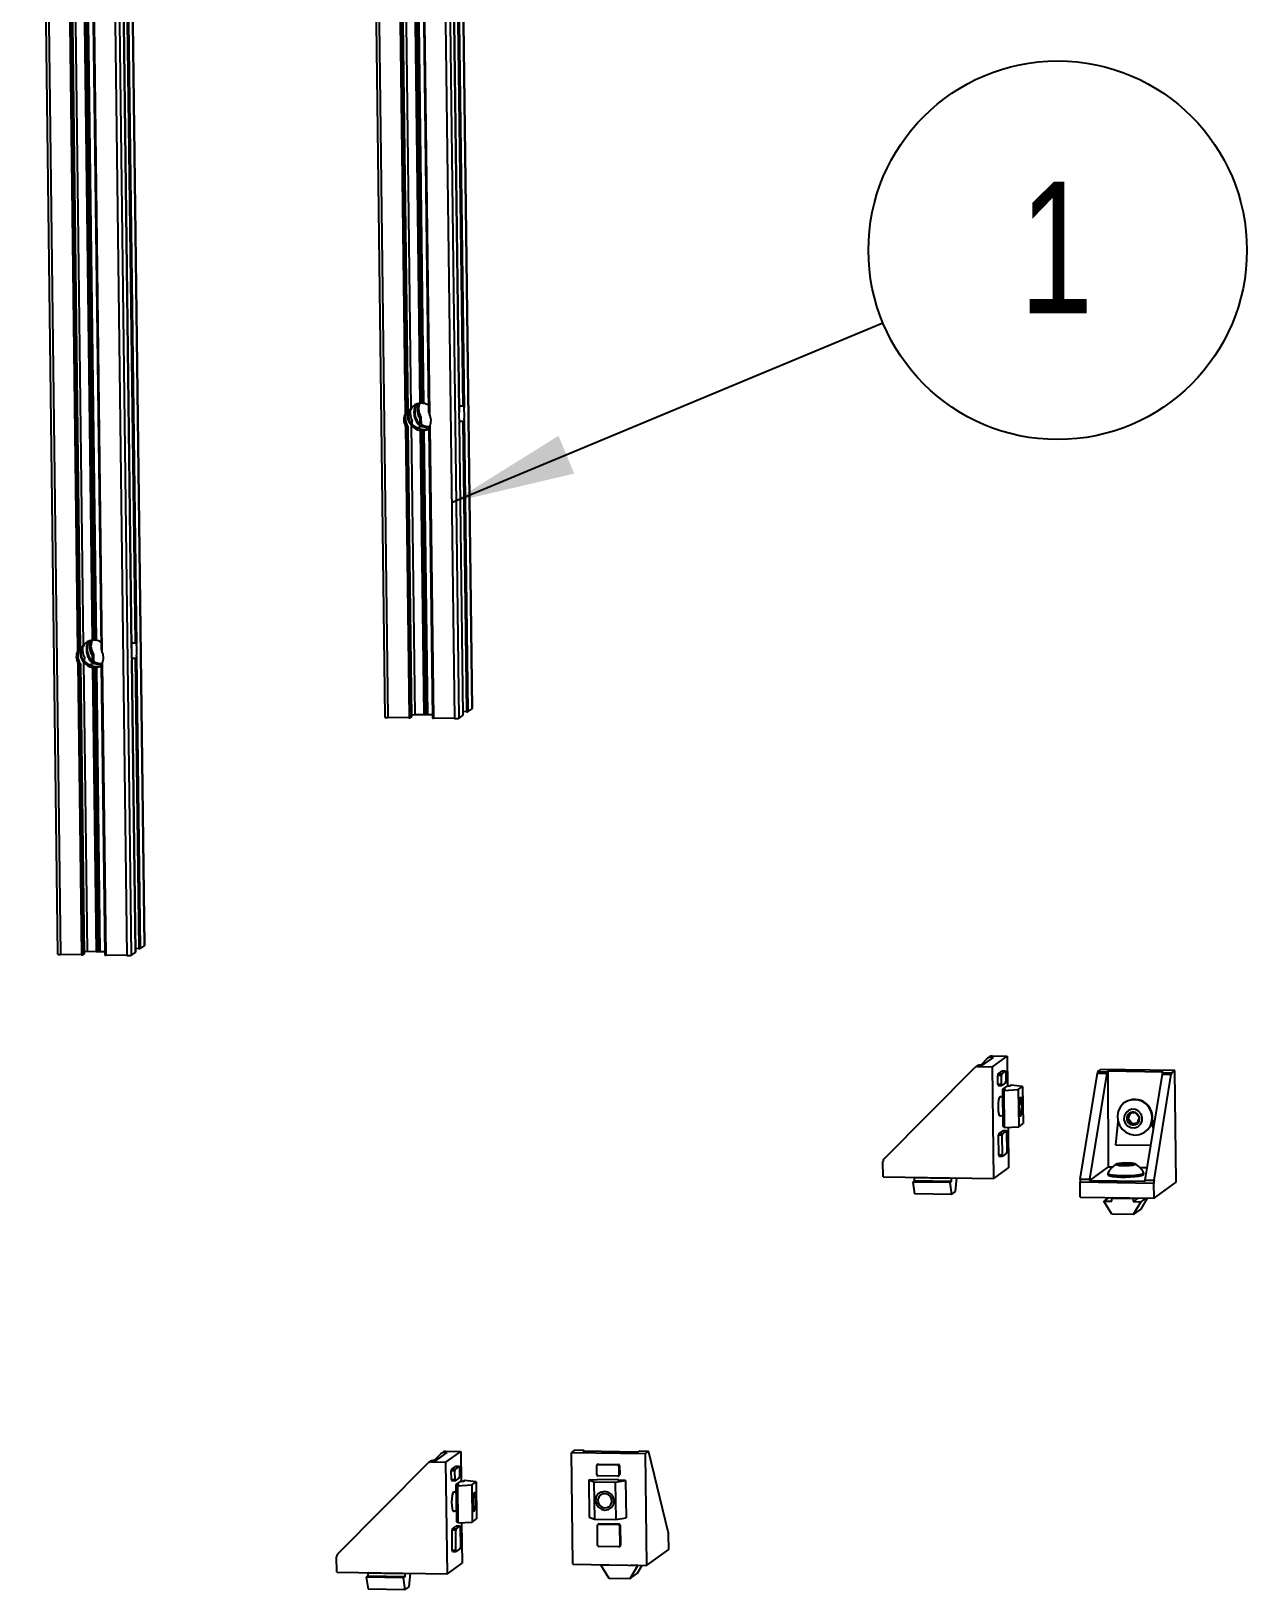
# Model space of a CAD drawing. Header units: millimetres. Extents: x 0 to 279, y 0 to 216.
# Drawn here: x 171.64 to 203.96, y 86.63 to 128.06 of the extents above; entities that cross this region are included whole.
import ezdxf

# ---------------------------------------------------------------- set-up
doc = ezdxf.new("R2010")
doc.units = ezdxf.units.MM
doc.layers.add('TITLE_BLOCK_BORDER', color=7, linetype='Continuous')
doc.styles.add('SLDTEXTSTYLE0', font='TXT', dxfattribs={"width": 0.75})
doc.dimstyles.new('SLDDIMSTYLE0', dxfattribs={"dimtxt": 0.18, "dimasz": 3.302, "dimexe": 0, "dimexo": 0.0625, "dimgap": 0, "dimtad": 0, "dimtih": 1, "dimtoh": 1, "dimdec": 0, "dimrnd": 1e-09, "dimzin": 0, "dimdsep": 46, "dimtxsty": 'Standard', "dimsah": 1, "dimcen": 0.09, "dimadec": 0, "dimazin": 0, "dimtfac": 3.302, "dimtdec": 0, "dimtofl": 0, "dimtmove": 0, "dimatfit": 3, "dimfxl": 1, "dimfrac": 2, "dimtolj": 1, "dimtzin": 0, "dimarcsym": 0})

# ---------------------------------------------------------------- blocks, each defined once
blk = doc.blocks.new('SW_NOTE_2')
at = {"layer": 'TITLE_BLOCK_BORDER', "color": 0}
blk.add_circle((4.645, 1.932), 5.031, dxfattribs=at)
at = {"layer": 'TITLE_BLOCK_BORDER', "color": 0, "insert": (4.609, 3.756), "char_height": 3.5, "attachment_point": 2, "style": 'SLDTEXTSTYLE0'}
blk.add_mtext('1', dxfattribs=at)

msp = doc.modelspace()

# ---------------------------------------------------------------- linework, layer by layer
at = {"color": 7, "linetype": 'Continuous', "lineweight": 25}
for p, q in [((180.35, 165.456), (181.047, 109.829)), ((180.43, 165.443), (181.127, 109.816)), ((182.195, 165.415), (182.892, 109.788)), ((182.313, 165.428), (183.01, 109.8)), ((182.665, 165.682), (183.362, 110.055)), ((183.364, 110.058), (182.667, 165.685)), ((182.435, 164.655), (183.02, 117.959)), ((183.02, 117.971), (182.436, 164.646)), ((182.53, 164.695), (183.113, 118.099)), ((182.564, 164.749), (183.149, 118.053)), ((171.64, 159.158), (172.337, 103.531)), ((171.72, 159.146), (172.417, 103.518)), ((173.485, 159.117), (174.182, 103.49)), ((173.603, 159.13), (174.3, 103.502)), ((173.955, 159.385), (174.652, 103.757)), ((174.654, 103.76), (173.957, 159.387)), ((173.725, 158.358), (174.31, 111.662)), ((174.311, 111.673), (173.726, 158.348)), ((173.82, 158.397), (174.403, 111.801)), ((173.855, 158.451), (174.439, 111.755)), ((181.105, 156.168), (181.585, 117.886)), ((181.259, 156.194), (181.737, 118.028)), ((181.141, 156.122), (181.619, 117.939)), ((181.174, 156.146), (181.653, 117.963)), ((181.498, 156.048), (181.972, 118.166)), ((181.555, 156.048), (182.029, 118.173)), ((181.6, 156.047), (182.074, 118.164)), ((181.729, 156.112), (182.207, 117.928)), ((181.752, 156.158), (182.232, 117.875)), ((172.395, 149.87), (172.875, 111.588)), ((172.431, 149.824), (172.91, 111.642)), ((172.465, 149.848), (172.943, 111.666)), ((172.549, 149.896), (173.027, 111.73)), ((172.788, 149.751), (173.262, 111.868)), ((172.845, 149.751), (173.319, 111.875)), ((172.89, 149.749), (173.364, 111.867)), ((173.019, 149.815), (173.497, 111.63)), ((173.043, 149.86), (173.522, 111.577)), ((181.899, 118.148), (181.893, 118.141)), ((183.019, 118.101), (183.113, 118.099)), ((181.619, 117.939), (181.653, 117.963)), ((182.004, 117.794), (181.971, 117.77)), ((181.971, 117.77), (181.973, 117.63)), ((182.007, 117.607), (182.005, 117.796)), ((183.02, 117.959), (183.02, 117.971)), ((183.119, 117.679), (183.02, 117.68)), ((183.024, 117.639), (183.121, 109.881)), ((183.024, 117.63), (183.024, 117.639)), ((183.119, 117.679), (183.215, 109.97)), ((183.153, 117.733), (183.25, 109.974)), ((181.589, 117.565), (181.686, 109.807)), ((181.658, 117.543), (181.625, 117.519)), ((181.625, 117.519), (181.721, 109.811)), ((181.658, 117.543), (181.754, 109.835)), ((181.742, 117.591), (181.839, 109.891)), ((181.981, 117.446), (182.076, 109.887)), ((182.038, 117.446), (182.133, 109.891)), ((182.083, 117.444), (182.178, 109.886)), ((182.212, 117.51), (182.309, 109.8)), ((182.236, 117.555), (182.333, 109.797)), ((183.122, 109.882), (183.025, 117.63)), ((173.189, 111.851), (173.184, 111.844)), ((172.91, 111.642), (172.943, 111.666)), ((173.295, 111.496), (173.261, 111.472)), ((173.261, 111.472), (173.263, 111.332)), ((173.297, 111.309), (173.295, 111.498)), ((174.309, 111.803), (174.403, 111.801)), ((174.31, 111.662), (174.31, 111.673)), ((174.443, 111.435), (174.541, 103.677)), ((172.879, 111.268), (172.976, 103.509)), ((172.948, 111.245), (172.915, 111.221)), ((172.915, 111.221), (173.011, 103.513)), ((172.948, 111.245), (173.045, 103.537)), ((173.032, 111.294), (173.129, 103.594)), ((173.272, 111.148), (173.366, 103.59)), ((173.328, 111.148), (173.423, 103.593)), ((173.373, 111.147), (173.468, 103.588)), ((173.503, 111.212), (173.599, 103.503)), ((173.526, 111.257), (173.623, 103.499)), ((174.409, 111.381), (174.31, 111.383)), ((174.314, 111.342), (174.411, 103.583)), ((174.314, 111.332), (174.314, 111.342)), ((174.412, 103.584), (174.315, 111.332)), ((174.409, 111.381), (174.505, 103.673)), ((181.686, 109.807), (181.127, 109.816)), ((181.754, 109.835), (181.721, 109.811)), ((181.839, 109.891), (181.754, 109.882)), ((182.076, 109.887), (181.839, 109.891)), ((182.133, 109.891), (182.076, 109.887)), ((182.178, 109.886), (182.133, 109.891)), ((182.308, 109.884), (182.178, 109.886)), ((182.892, 109.788), (182.333, 109.797)), ((183.121, 109.881), (183.01, 109.8)), ((183.215, 109.97), (183.121, 109.972)), ((183.362, 110.055), (183.25, 109.974)), ((173.129, 103.594), (173.044, 103.585)), ((173.366, 103.59), (173.129, 103.594)), ((173.423, 103.593), (173.366, 103.59)), ((173.468, 103.588), (173.423, 103.593)), ((173.598, 103.586), (173.468, 103.588)), ((174.411, 103.583), (174.3, 103.502)), ((174.505, 103.673), (174.411, 103.674)), ((174.652, 103.757), (174.541, 103.677)), ((172.976, 103.509), (172.417, 103.518)), ((173.045, 103.537), (173.011, 103.513)), ((174.182, 103.49), (173.623, 103.499)), ((197.071, 100.759), (196.887, 100.573)), ((196.937, 100.573), (197.23, 100.785)), ((197.131, 100.804), (197.082, 100.768)), ((197.189, 100.822), (197.14, 100.786)), ((197.23, 100.785), (197.14, 100.786)), ((197.189, 100.822), (197.589, 100.815)), ((197.198, 100.532), (197.589, 100.815)), ((197.589, 100.815), (197.599, 100.02)), ((194.316, 98.084), (196.728, 100.511)), ((196.789, 100.556), (196.74, 100.521)), ((196.846, 100.574), (196.797, 100.539)), ((196.797, 100.539), (197.198, 100.532)), ((196.937, 100.573), (196.846, 100.574)), ((197.235, 97.563), (197.198, 100.532)), ((197.342, 100.067), (197.339, 100.305)), ((197.437, 100.303), (197.339, 100.305)), ((197.345, 100.339), (197.45, 100.415)), ((197.443, 100.337), (197.345, 100.339)), ((197.44, 100.066), (197.437, 100.303)), ((197.443, 100.337), (197.548, 100.414)), ((197.45, 100.415), (197.451, 100.415)), ((197.548, 100.414), (197.45, 100.415)), ((197.549, 100.414), (197.451, 100.415)), ((197.555, 100.388), (197.558, 100.151)), ((199.534, 97.549), (199.991, 100.368)), ((200.236, 100.364), (199.779, 97.545)), ((199.991, 100.368), (200.236, 100.364)), ((200.004, 100.407), (200.084, 100.465)), ((200.004, 100.407), (200.249, 100.403)), ((202.045, 100.433), (200.084, 100.465)), ((200.268, 100.416), (200.249, 100.403)), ((200.268, 100.416), (200.273, 97.873)), ((201.738, 100.392), (200.268, 100.416)), ((201.707, 100.34), (201.25, 97.522)), ((201.495, 97.518), (201.952, 100.336)), ((201.707, 100.34), (201.952, 100.336)), ((201.738, 100.392), (201.72, 100.379)), ((201.72, 100.379), (201.966, 100.375)), ((201.966, 100.375), (202.045, 100.433)), ((202.083, 97.464), (202.045, 100.433)), ((197.44, 100.066), (197.342, 100.067)), ((197.347, 100.041), (197.445, 100.04)), ((197.552, 100.117), (197.446, 100.04)), ((197.577, 100.02), (197.463, 99.938)), ((197.463, 99.938), (197.542, 99.937)), ((197.463, 99.938), (197.476, 98.948)), ((197.542, 99.937), (197.501, 99.907)), ((197.501, 99.907), (197.885, 99.931)), ((197.501, 99.907), (197.513, 98.917)), ((197.655, 100.019), (197.577, 100.02)), ((197.696, 100.049), (197.655, 100.019)), ((197.998, 100.013), (197.696, 100.049)), ((197.885, 99.931), (197.998, 100.013)), ((197.885, 99.931), (197.897, 98.941)), ((197.998, 100.013), (198.011, 99.024)), ((197.466, 99.735), (197.395, 99.736)), ((197.958, 99.663), (197.931, 99.693)), ((200.713, 99.582), (200.705, 99.576)), ((197.387, 99.236), (197.472, 99.235)), ((197.897, 98.941), (198.011, 99.024)), ((197.924, 99.262), (197.952, 99.291)), ((200.534, 99.08), (200.469, 98.463)), ((200.807, 99.166), (200.77, 99.139)), ((200.861, 99.301), (200.807, 99.166)), ((200.807, 99.166), (200.913, 99.028)), ((200.913, 99.028), (200.875, 99.001)), ((200.913, 99.028), (201.054, 99.045)), ((201.474, 98.901), (201.449, 99.093)), ((201.48, 98.943), (201.456, 99.148)), ((197.366, 98.187), (197.359, 98.721)), ((197.457, 98.719), (197.359, 98.721)), ((197.364, 98.755), (197.47, 98.831)), ((197.462, 98.753), (197.364, 98.755)), ((197.464, 98.185), (197.457, 98.719)), ((197.462, 98.753), (197.568, 98.83)), ((197.47, 98.831), (197.471, 98.832)), ((197.568, 98.83), (197.47, 98.831)), ((197.569, 98.83), (197.471, 98.832)), ((197.476, 98.948), (197.513, 98.948)), ((197.513, 98.917), (197.897, 98.941)), ((197.574, 98.804), (197.581, 98.27)), ((197.613, 98.924), (197.627, 97.846)), ((201.262, 98.807), (201.27, 98.812)), ((197.464, 98.185), (197.366, 98.187)), ((197.576, 98.236), (197.47, 98.16)), ((200.469, 98.463), (201.4, 98.449)), ((194.293, 97.61), (194.288, 98.015)), ((197.235, 97.563), (197.627, 97.846)), ((197.371, 98.161), (197.469, 98.159)), ((200.273, 97.873), (199.776, 97.513)), ((200.273, 97.873), (200.39, 97.871)), ((200.63, 97.922), (200.63, 97.96)), ((200.801, 97.92), (200.8, 97.966)), ((200.905, 97.938), (200.911, 97.949)), ((201.116, 97.859), (201.304, 97.856)), ((194.293, 97.61), (197.235, 97.563)), ((195.121, 97.502), (195.08, 97.472)), ((195.08, 97.472), (195.126, 97.155)), ((196.061, 97.456), (195.08, 97.472)), ((195.142, 97.596), (195.12, 97.581)), ((196.101, 97.565), (195.12, 97.581)), ((195.12, 97.581), (195.121, 97.502)), ((196.102, 97.486), (195.121, 97.502)), ((196.102, 97.486), (196.061, 97.456)), ((196.061, 97.456), (196.106, 97.139)), ((196.123, 97.581), (196.101, 97.565)), ((196.101, 97.565), (196.102, 97.486)), ((196.215, 97.568), (196.215, 97.579)), ((196.231, 97.579), (196.215, 97.568)), ((196.22, 97.222), (196.255, 97.579)), ((199.529, 97.475), (201.49, 97.443)), ((199.534, 97.071), (199.529, 97.475)), ((199.534, 97.549), (199.779, 97.545)), ((199.776, 97.513), (201.247, 97.49)), ((200.269, 97.705), (200.269, 97.664)), ((201.219, 97.676), (201.219, 97.717)), ((201.25, 97.522), (201.495, 97.518)), ((201.495, 97.039), (201.49, 97.443)), ((201.495, 97.039), (202.083, 97.464)), ((196.106, 97.139), (195.126, 97.155)), ((196.106, 97.139), (196.22, 97.222)), ((199.534, 97.071), (201.495, 97.039)), ((200.295, 97.058), (200.164, 96.964)), ((200.374, 96.614), (200.164, 96.964)), ((200.164, 96.964), (200.37, 96.96)), ((200.393, 97.057), (200.369, 97.04)), ((200.37, 96.96), (200.369, 97.04)), ((200.369, 97.04), (200.938, 97.031)), ((200.961, 97.048), (200.938, 97.031)), ((200.938, 97.031), (200.939, 96.951)), ((201.07, 97.046), (200.939, 96.951)), ((200.939, 96.951), (201.145, 96.948)), ((201.145, 96.948), (200.943, 96.605)), ((201.312, 97.042), (201.139, 96.746)), ((201.275, 97.043), (201.145, 96.948)), ((200.943, 96.605), (200.374, 96.614)), ((201.139, 96.746), (200.943, 96.605)), ((182.66, 90.316), (182.611, 90.281)), ((182.66, 90.316), (183.06, 90.31)), ((182.669, 90.027), (183.06, 90.31)), ((183.06, 90.31), (183.07, 89.514)), ((186.085, 90.342), (186.005, 90.284)), ((186.33, 90.338), (186.085, 90.342)), ((186.333, 90.339), (186.088, 90.343)), ((186.312, 90.325), (186.33, 90.338)), ((186.312, 90.325), (187.783, 90.301)), ((187.783, 90.301), (187.801, 90.315)), ((188.046, 90.311), (187.801, 90.315)), ((188.049, 90.312), (187.804, 90.316)), ((188.046, 90.311), (187.966, 90.253)), ((179.787, 87.579), (182.199, 90.006)), ((182.26, 90.051), (182.211, 90.015)), ((182.317, 90.069), (182.268, 90.033)), ((182.268, 90.033), (182.669, 90.027)), ((182.408, 90.067), (182.317, 90.069)), ((182.542, 90.253), (182.358, 90.068)), ((182.408, 90.067), (182.701, 90.28)), ((182.602, 90.298), (182.553, 90.263)), ((182.701, 90.28), (182.611, 90.281)), ((182.706, 87.058), (182.669, 90.027)), ((182.816, 89.833), (182.921, 89.91)), ((182.914, 89.832), (183.019, 89.908)), ((182.921, 89.91), (182.922, 89.91)), ((183.019, 89.908), (182.921, 89.91)), ((183.02, 89.908), (182.922, 89.91)), ((186.005, 90.284), (187.966, 90.253)), ((186.042, 87.315), (186.005, 90.284)), ((186.679, 89.695), (186.676, 89.932)), ((186.707, 89.97), (186.688, 89.956)), ((186.705, 89.962), (186.725, 89.976)), ((186.705, 89.962), (187.234, 89.953)), ((186.725, 89.976), (187.254, 89.967)), ((187.234, 89.953), (187.254, 89.967)), ((187.264, 89.923), (187.284, 89.937)), ((187.264, 89.923), (187.267, 89.685)), ((187.284, 89.937), (187.287, 89.7)), ((187.966, 90.253), (188.003, 87.283)), ((188.579, 88.178), (188.06, 90.292)), ((182.813, 89.562), (182.81, 89.799)), ((182.908, 89.798), (182.81, 89.799)), ((182.911, 89.56), (182.813, 89.562)), ((182.914, 89.832), (182.816, 89.833)), ((182.818, 89.536), (182.916, 89.535)), ((182.911, 89.56), (182.908, 89.798)), ((183.023, 89.611), (182.917, 89.535)), ((183.048, 89.515), (182.934, 89.433)), ((183.026, 89.883), (183.029, 89.645)), ((183.126, 89.514), (183.048, 89.515)), ((183.167, 89.543), (183.126, 89.514)), ((183.469, 89.508), (183.167, 89.543)), ((183.356, 89.426), (183.469, 89.508)), ((183.469, 89.508), (183.482, 88.518)), ((186.671, 89.552), (186.465, 89.555)), ((186.465, 89.555), (186.602, 89.502)), ((186.465, 89.555), (186.477, 88.565)), ((186.602, 89.502), (187.171, 89.493)), ((186.602, 89.502), (186.615, 88.513)), ((186.686, 89.563), (186.671, 89.552)), ((187.255, 89.554), (186.686, 89.563)), ((187.238, 89.656), (186.709, 89.665)), ((187.171, 89.493), (187.445, 89.539)), ((187.171, 89.493), (187.183, 88.503)), ((187.239, 89.543), (187.255, 89.554)), ((187.445, 89.539), (187.239, 89.543)), ((187.255, 89.662), (187.275, 89.676)), ((187.255, 89.554), (187.255, 89.543)), ((187.267, 89.685), (187.287, 89.7)), ((187.445, 89.539), (187.458, 88.55)), ((182.937, 89.23), (182.866, 89.231)), ((182.934, 89.433), (183.013, 89.431)), ((182.934, 89.433), (182.947, 88.443)), ((183.013, 89.431), (182.972, 89.402)), ((182.972, 89.402), (183.356, 89.426)), ((182.972, 89.402), (182.984, 88.412)), ((183.356, 89.426), (183.368, 88.436)), ((183.429, 89.158), (183.402, 89.188)), ((182.858, 88.731), (182.943, 88.73)), ((183.395, 88.757), (183.423, 88.786)), ((182.835, 88.25), (182.941, 88.326)), ((182.933, 88.248), (182.835, 88.25)), ((182.933, 88.248), (183.039, 88.324)), ((182.941, 88.326), (182.942, 88.326)), ((183.039, 88.324), (182.941, 88.326)), ((183.04, 88.325), (182.942, 88.326)), ((182.947, 88.443), (182.984, 88.442)), ((182.984, 88.412), (183.368, 88.436)), ((183.045, 88.299), (183.052, 87.765)), ((183.084, 88.418), (183.098, 87.341)), ((183.368, 88.436), (183.482, 88.518)), ((186.477, 88.565), (186.615, 88.513)), ((186.615, 88.513), (187.183, 88.503)), ((186.702, 87.814), (186.696, 88.349)), ((186.727, 88.387), (186.708, 88.373)), ((186.725, 88.378), (186.744, 88.392)), ((186.725, 88.378), (187.254, 88.369)), ((186.744, 88.392), (187.274, 88.384)), ((187.183, 88.503), (187.458, 88.55)), ((187.254, 88.369), (187.274, 88.384)), ((187.284, 88.339), (187.304, 88.353)), ((187.284, 88.339), (187.291, 87.805)), ((187.304, 88.353), (187.31, 87.819)), ((182.837, 87.681), (182.83, 88.216)), ((182.928, 88.214), (182.83, 88.216)), ((182.935, 87.68), (182.928, 88.214)), ((187.291, 87.805), (187.31, 87.819)), ((188.59, 87.708), (188.585, 88.112)), ((179.764, 87.105), (179.759, 87.509)), ((182.935, 87.68), (182.837, 87.681)), ((182.842, 87.655), (182.94, 87.654)), ((183.047, 87.731), (182.941, 87.654)), ((187.262, 87.776), (186.732, 87.784)), ((187.279, 87.781), (187.298, 87.795)), ((188.003, 87.283), (188.59, 87.708)), ((179.764, 87.105), (182.706, 87.058)), ((180.592, 86.996), (180.551, 86.967)), ((180.613, 87.091), (180.591, 87.075)), ((181.572, 87.06), (180.591, 87.075)), ((180.591, 87.075), (180.592, 86.996)), ((181.573, 86.98), (180.592, 86.996)), ((181.594, 87.075), (181.572, 87.06)), ((181.572, 87.06), (181.573, 86.98)), ((181.686, 87.063), (181.686, 87.074)), ((181.702, 87.074), (181.686, 87.063)), ((181.691, 86.716), (181.726, 87.073)), ((182.706, 87.058), (183.098, 87.341)), ((186.042, 87.315), (188.003, 87.283)), ((186.789, 87.293), (186.803, 87.303)), ((186.995, 87.29), (186.789, 87.293)), ((186.789, 87.293), (187, 86.943)), ((186.995, 87.3), (186.995, 87.29)), ((187.564, 87.281), (187.564, 87.29)), ((187.564, 87.281), (187.577, 87.29)), ((187.77, 87.277), (187.564, 87.281)), ((187.568, 86.934), (187.77, 87.277)), ((187.568, 86.934), (187.764, 87.076)), ((187.764, 87.076), (187.887, 87.285)), ((187.77, 87.277), (187.783, 87.287)), ((180.551, 86.967), (180.597, 86.65)), ((181.532, 86.951), (180.551, 86.967)), ((181.577, 86.634), (180.597, 86.65)), ((181.573, 86.98), (181.532, 86.951)), ((181.532, 86.951), (181.577, 86.634)), ((181.577, 86.634), (181.691, 86.716)), ((187, 86.943), (187.568, 86.934))]:
    msp.add_line(p, q, dxfattribs=at)
at = {"color": 8, "linetype": 'Continuous', "lineweight": 25}
for p, q in [((182.004, 117.794), (182.007, 117.607)), ((173.295, 111.496), (173.297, 111.309))]:
    msp.add_line(p, q, dxfattribs=at)
at = {"color": 7, "linetype": 'Continuous', "lineweight": 25, "flags": 128}
for points in [[(183.122, 109.882), (183.122, 109.882), (183.121, 109.881)], [(183.364, 110.058), (183.364, 110.058), (183.362, 110.055)], [(174.412, 103.584), (174.412, 103.584), (174.411, 103.583)], [(174.654, 103.76), (174.654, 103.76), (174.652, 103.757)], [(197.548, 100.414), (197.549, 100.414), (197.551, 100.413), (197.552, 100.411), (197.553, 100.408), (197.553, 100.404), (197.554, 100.399), (197.554, 100.394), (197.555, 100.388)], [(197.446, 100.04), (197.445, 100.04), (197.444, 100.041), (197.443, 100.043), (197.442, 100.046), (197.441, 100.05), (197.441, 100.055), (197.44, 100.06), (197.44, 100.066)], [(197.422, 99.236), (197.421, 99.235), (197.402, 99.221), (197.384, 99.243), (197.369, 99.298), (197.36, 99.378), (197.357, 99.473), (197.361, 99.569), (197.371, 99.655), (197.387, 99.717), (197.405, 99.748), (197.405, 99.748)], [(197.405, 99.748), (197.424, 99.744), (197.43, 99.736)], [(197.945, 99.725), (197.926, 99.693), (197.911, 99.627), (197.901, 99.539), (197.899, 99.442), (197.904, 99.35), (197.915, 99.277), (197.932, 99.235), (197.951, 99.23), (197.969, 99.262), (197.985, 99.327), (197.994, 99.415), (197.997, 99.513), (197.992, 99.605), (197.98, 99.677), (197.964, 99.72), (197.945, 99.725)], [(197.985, 99.48), (197.983, 99.552), (197.976, 99.613), (197.964, 99.654), (197.95, 99.667), (197.936, 99.652), (197.923, 99.61), (197.915, 99.548), (197.911, 99.475), (197.913, 99.403), (197.92, 99.342), (197.931, 99.301), (197.945, 99.287), (197.96, 99.303), (197.972, 99.345), (197.981, 99.407), (197.985, 99.48)], [(200.917, 99.659), (200.795, 99.627), (200.687, 99.563), (200.601, 99.471), (200.544, 99.358), (200.519, 99.234), (200.528, 99.106), (200.572, 98.984), (200.645, 98.878), (200.744, 98.795), (200.861, 98.742), (200.987, 98.721), (201.112, 98.736), (201.228, 98.785), (201.326, 98.863), (201.399, 98.966), (201.44, 99.086), (201.448, 99.213), (201.421, 99.339), (201.362, 99.454), (201.275, 99.55), (201.166, 99.619), (201.044, 99.656), (200.917, 99.659)], [(200.925, 99.664), (200.803, 99.633), (200.713, 99.582)], [(200.903, 99.404), (200.813, 99.375), (200.742, 99.312), (200.7, 99.226), (200.695, 99.13), (200.727, 99.038), (200.791, 98.964), (200.877, 98.92), (200.973, 98.913), (201.063, 98.942), (201.134, 99.005), (201.175, 99.091), (201.181, 99.187), (201.149, 99.279), (201.085, 99.352), (200.998, 99.396), (200.903, 99.404)], [(197.568, 98.83), (197.569, 98.83), (197.57, 98.829), (197.571, 98.827), (197.572, 98.824), (197.573, 98.82), (197.574, 98.815), (197.574, 98.81), (197.574, 98.804)], [(197.47, 98.16), (197.469, 98.159), (197.468, 98.16), (197.467, 98.162), (197.466, 98.165), (197.465, 98.169), (197.464, 98.174), (197.464, 98.179), (197.464, 98.185)], [(200.506, 97.952), (200.491, 97.938), (200.514, 97.925), (200.572, 97.914), (200.655, 97.908), (200.751, 97.907), (200.846, 97.911), (200.925, 97.92), (200.976, 97.933), (200.991, 97.947), (200.968, 97.96), (200.91, 97.97), (200.827, 97.977), (200.73, 97.978), (200.636, 97.973), (200.557, 97.964), (200.506, 97.952)], [(200.63, 97.96), (200.613, 97.957), (200.599, 97.955), (200.587, 97.952), (200.578, 97.949), (200.572, 97.946), (200.568, 97.942), (200.568, 97.939), (200.57, 97.936)], [(200.852, 97.925), (200.868, 97.927), (200.882, 97.93), (200.894, 97.933), (200.903, 97.936), (200.91, 97.939), (200.913, 97.942), (200.914, 97.945), (200.911, 97.949)], [(200.269, 97.664), (200.278, 97.651), (200.32, 97.634), (200.394, 97.62), (200.494, 97.61), (200.612, 97.604), (200.74, 97.603), (200.868, 97.606), (200.987, 97.615), (201.088, 97.628), (201.164, 97.644), (201.208, 97.661), (201.219, 97.676)], [(200.27, 97.71), (200.278, 97.692), (200.32, 97.675), (200.394, 97.661), (200.493, 97.651), (200.611, 97.645), (200.739, 97.643), (200.868, 97.647), (200.987, 97.656), (201.088, 97.669), (201.163, 97.684), (201.208, 97.702), (201.218, 97.721), (201.217, 97.722)], [(186.088, 90.343), (186.087, 90.343), (186.085, 90.342)], [(186.33, 90.338), (186.332, 90.339), (186.334, 90.339), (186.336, 90.338), (186.338, 90.336), (186.339, 90.333), (186.341, 90.329), (186.343, 90.325), (186.343, 90.325)], [(187.801, 90.315), (187.803, 90.315), (187.804, 90.316)], [(188.06, 90.292), (188.059, 90.297), (188.057, 90.302), (188.055, 90.306), (188.054, 90.308), (188.052, 90.31), (188.05, 90.311), (188.048, 90.312), (188.046, 90.311)], [(183.019, 89.908), (183.02, 89.908), (183.022, 89.908), (183.023, 89.906), (183.024, 89.902), (183.024, 89.899), (183.025, 89.894), (183.025, 89.888), (183.026, 89.883)], [(182.917, 89.535), (182.916, 89.535), (182.915, 89.535), (182.914, 89.537), (182.913, 89.54), (182.912, 89.544), (182.912, 89.549), (182.911, 89.555), (182.911, 89.56)], [(182.893, 88.73), (182.892, 88.73), (182.873, 88.716), (182.855, 88.738), (182.84, 88.793), (182.831, 88.873), (182.828, 88.968), (182.832, 89.064), (182.842, 89.149), (182.858, 89.212), (182.876, 89.243), (182.876, 89.243)], [(182.876, 89.243), (182.895, 89.239), (182.901, 89.23)], [(183.416, 89.22), (183.397, 89.187), (183.382, 89.122), (183.373, 89.034), (183.37, 88.937), (183.375, 88.845), (183.386, 88.772), (183.403, 88.73), (183.422, 88.725), (183.44, 88.757), (183.456, 88.822), (183.465, 88.91), (183.468, 89.007), (183.463, 89.099), (183.451, 89.172), (183.435, 89.214), (183.416, 89.22)], [(183.456, 88.974), (183.454, 89.047), (183.447, 89.108), (183.435, 89.148), (183.421, 89.162), (183.407, 89.147), (183.394, 89.105), (183.386, 89.043), (183.382, 88.97), (183.384, 88.897), (183.391, 88.836), (183.402, 88.796), (183.416, 88.782), (183.431, 88.797), (183.443, 88.839), (183.452, 88.901), (183.456, 88.974)], [(186.89, 89.25), (186.796, 89.233), (186.717, 89.181), (186.665, 89.101), (186.648, 89.007), (186.667, 88.912), (186.722, 88.831), (186.802, 88.776), (186.896, 88.755), (186.989, 88.773), (187.068, 88.825), (187.12, 88.905), (187.138, 88.999), (187.118, 89.094), (187.064, 89.175), (186.984, 89.23), (186.89, 89.25)], [(187.078, 88.975), (187.072, 89.049), (187.039, 89.115), (186.984, 89.164), (186.915, 89.189), (186.842, 89.185), (186.777, 89.154), (186.73, 89.1), (186.708, 89.03), (186.713, 88.957), (186.746, 88.891), (186.802, 88.842), (186.871, 88.817), (186.943, 88.82), (187.008, 88.852), (187.055, 88.906), (187.078, 88.975)], [(183.039, 88.324), (183.04, 88.325), (183.041, 88.324), (183.042, 88.322), (183.043, 88.319), (183.044, 88.315), (183.045, 88.31), (183.045, 88.305), (183.045, 88.299)], [(182.941, 87.654), (182.94, 87.654), (182.939, 87.655), (182.938, 87.657), (182.937, 87.66), (182.936, 87.664), (182.935, 87.669), (182.935, 87.674), (182.935, 87.68)]]:
    msp.add_lwpolyline(points, dxfattribs=at)
at = {"color": 7, "linetype": 'Continuous', "lineweight": 25}
for centre, radius, start, end in [((182.016, 117.822), 0.347, 97.222, 143.4968), ((182.27, 117.984), 0.368, 150.9575, 215.6476), ((182.308, 118.013), 0.367, 154.8418, 206.5934), ((182.016, 117.801), 0.368, 59.0713, 80.8533), ((181.441, 117.871), 1.718, 355.3681, 6.067), ((181.917, 117.73), 0.367, 154.8418, 206.5934), ((181.956, 117.757), 0.367, 145.7408, 215.6944), ((180.79, 117.808), 0.991, 348.3897, 353.2275), ((182.198, 117.927), 0.373, 216.6179, 260.7079), ((181.904, 117.711), 0.367, 334.8413, 26.5939), ((184.732, 117.821), 1.718, 175.368, 186.0671), ((182.041, 117.814), 0.373, 216.6182, 260.7077), ((182.039, 117.79), 0.349, 277.2722, 299.8412), ((173.306, 111.524), 0.347, 97.222, 143.4968), ((173.56, 111.686), 0.368, 150.9575, 215.6476), ((173.598, 111.715), 0.367, 154.8418, 206.5934), ((173.306, 111.504), 0.368, 59.0713, 80.8533), ((173.207, 111.432), 0.367, 154.8418, 206.5934), ((173.246, 111.459), 0.367, 145.7408, 215.6944), ((173.194, 111.413), 0.367, 334.8413, 26.5939), ((176.022, 111.523), 1.718, 175.368, 186.0671), ((172.731, 111.574), 1.718, 355.3681, 6.067), ((173.332, 111.516), 0.373, 216.6182, 260.7077), ((172.081, 111.51), 0.991, 348.3897, 353.2275), ((173.488, 111.629), 0.373, 216.6179, 260.7079), ((173.329, 111.493), 0.349, 277.2722, 299.8412), ((181.105, 109.938), 0.124, 241.6879, 280.0862), ((181.693, 109.904), 0.0973, 265.595, 286.6124), ((182.327, 109.833), 0.0372, 241.6879, 280.0862), ((182.917, 110.111), 0.324, 265.595, 286.6124), ((183.223, 110.067), 0.0973, 265.595, 286.6124), ((174.513, 103.77), 0.0973, 265.595, 286.6124), ((172.395, 103.64), 0.124, 241.6879, 280.0862), ((172.984, 103.606), 0.0973, 265.595, 286.6124), ((173.617, 103.535), 0.0372, 241.6879, 280.0862), ((174.207, 103.813), 0.324, 265.595, 286.6124), ((197.138, 100.692), 0.0949, 88.9228, 135.0927), ((197.187, 100.727), 0.0952, 88.9707, 125.778), ((196.796, 100.444), 0.0949, 88.9228, 135.0927), ((196.844, 100.479), 0.095, 88.9403, 125.8083), ((197.403, 100.312), 0.0642, 155.2746, 186.3164), ((197.501, 100.31), 0.0642, 155.2746, 186.3164), ((200.064, 100.364), 0.073, 144.5277, 177.3446), ((200.309, 100.36), 0.073, 144.5277, 177.3446), ((201.78, 100.337), 0.073, 144.5277, 177.3446), ((202.025, 100.333), 0.073, 144.5277, 177.3446), ((197.374, 100.061), 0.033, 168.3298, 215.3166), ((197.494, 100.143), 0.0642, 335.2746, 6.3164), ((200.98, 99.191), 0.477, 307.4032, 96.677), ((200.936, 99.164), 0.168, 127.7993, 188.5478), ((200.946, 99.164), 0.178, 188.1856, 246.5254), ((200.934, 99.163), 0.167, 66.2194, 127.1275), ((200.942, 99.154), 0.167, 246.2194, 307.1275), ((200.93, 99.153), 0.178, 8.1856, 66.5254), ((200.94, 99.153), 0.168, 307.7993, 8.5478), ((197.423, 98.728), 0.0642, 155.2746, 186.3164), ((197.521, 98.727), 0.0642, 155.2746, 186.3164), ((197.398, 98.18), 0.033, 168.3298, 215.3166), ((197.517, 98.263), 0.0642, 335.2746, 6.3164), ((194.385, 98.016), 0.0967, 135.3867, 180.9647), ((200.747, 97.481), 0.529, 117.8296, 154.394), ((200.67, 98.205), 0.287, 249.7647, 272.3449), ((200.755, 96.889), 1.078, 87.5788, 96.6632), ((200.727, 98.995), 1.078, 267.5788, 276.6632), ((200.812, 97.679), 0.287, 69.7647, 92.3449), ((200.747, 97.481), 0.529, 27.0411, 63.6056), ((195.654, 98.961), 1.383, 261.9774, 276.1841), ((199.976, 97.483), 0.447, 171.4867, 181.018), ((200.144, 97.488), 0.369, 171.042, 176.0255), ((201.614, 97.464), 0.369, 171.042, 176.0255), ((201.937, 97.451), 0.447, 171.4867, 181.018), ((182.658, 90.221), 0.0952, 88.9707, 125.778), ((182.267, 89.939), 0.0949, 88.9228, 135.0927), ((182.316, 89.974), 0.095, 88.9403, 125.8083), ((182.609, 90.186), 0.0949, 88.9228, 135.0927), ((186.704, 89.933), 0.0286, 89.067, 181.2807), ((186.724, 89.947), 0.0285, 88.9403, 125.8083), ((187.234, 89.923), 0.0306, 0.7304, 88.5491), ((187.253, 89.937), 0.0306, 0.7304, 88.5491), ((182.874, 89.806), 0.0642, 155.2746, 186.3164), ((182.845, 89.555), 0.033, 168.3298, 215.3166), ((182.972, 89.805), 0.0642, 155.2746, 186.3164), ((182.965, 89.638), 0.0642, 335.2746, 6.3164), ((186.709, 89.695), 0.0306, 180.7304, 268.5491), ((187.239, 89.685), 0.0286, 269.067, 1.2807), ((187.258, 89.699), 0.0288, 306.0974, 1.0808), ((182.894, 88.223), 0.0642, 155.2746, 186.3164), ((182.992, 88.221), 0.0642, 155.2746, 186.3164), ((186.724, 88.349), 0.0286, 89.067, 181.2807), ((186.744, 88.364), 0.0285, 88.9403, 125.8083), ((187.254, 88.339), 0.0306, 0.7304, 88.5491), ((187.273, 88.353), 0.0306, 0.7304, 88.5491), ((186.733, 87.815), 0.0306, 180.7304, 268.5491), ((187.282, 87.818), 0.0288, 306.0974, 1.0808), ((188.272, 88.114), 0.314, 359.6761, 11.7878), ((179.856, 87.511), 0.0967, 135.3867, 180.9647), ((182.869, 87.675), 0.033, 168.3298, 215.3166), ((182.988, 87.757), 0.0642, 335.2746, 6.3164), ((187.262, 87.804), 0.0286, 269.067, 1.2807), ((181.125, 88.456), 1.383, 261.9774, 276.1841)]:
    msp.add_arc(centre, radius, start, end, dxfattribs=at)
for centre, major_axis, ratio, start_param, end_param in [((182.106, 117.862), (0.419, 0.132), 0.817262, 2.014026, 4.062102), ((182.106, 117.862), (-0.113, 0.359), 0.740001, 0.473081, 2.346152), ((182.127, 117.877), (-0.113, 0.359), 0.740002, 0.540489, 1.828221), ((182.034, 117.809), (0.391, 0.103), 0.89391, 1.351303, 1.493164), ((182.034, 117.809), (-0.125, 0.35), 0.83759, 5.752427, 5.894288), ((182.085, 117.847), (0.419, 0.132), 0.817261, 2.256432, 3.544175), ((182.002, 117.863), (-0.113, 0.359), 0.740001, 1.012462, 1.828233), ((182.034, 117.809), (0.391, 0.103), 0.89391, 4.351027, 4.492889), ((182.034, 117.809), (-0.125, 0.35), 0.83759, 2.752688, 2.894549), ((182.178, 117.914), (-0.125, 0.35), 0.83759, 2.61083, 2.752692), ((182.178, 117.914), (0.391, 0.103), 0.89391, 4.492892, 4.634753), ((173.396, 111.564), (-0.113, 0.359), 0.740001, 0.473081, 2.346152), ((173.417, 111.579), (-0.113, 0.359), 0.740002, 0.540489, 1.828221), ((173.324, 111.512), (0.391, 0.103), 0.89391, 1.351303, 1.493164), ((173.324, 111.512), (-0.125, 0.35), 0.83759, 5.752427, 5.894288), ((173.375, 111.549), (0.419, 0.132), 0.817261, 2.256432, 3.544175), ((173.396, 111.564), (0.419, 0.132), 0.817262, 2.014026, 4.062102), ((173.292, 111.566), (-0.113, 0.359), 0.740001, 1.012462, 1.828233), ((173.324, 111.512), (0.391, 0.103), 0.89391, 4.351027, 4.492889), ((173.324, 111.512), (-0.125, 0.35), 0.83759, 2.752688, 2.894549), ((173.469, 111.616), (-0.125, 0.35), 0.83759, 2.61083, 2.752692), ((173.469, 111.616), (0.391, 0.103), 0.89391, 4.492892, 4.634753)]:
    msp.add_ellipse(centre, major_axis=major_axis, ratio=ratio, start_param=start_param, end_param=end_param, dxfattribs=at)
for points, knots in [([(183.113, 118.099), (183.116, 118.099), (183.12, 118.098), (183.128, 118.095), (183.136, 118.088), (183.145, 118.074), (183.148, 118.061), (183.149, 118.053)], [0, 0, 0, 0, 0.0983435, 0.1959899, 0.3454427, 0.5965922, 1, 1, 1, 1]), ([(181.585, 117.886), (181.589, 117.894), (181.595, 117.907), (181.605, 117.922), (181.611, 117.93), (181.616, 117.936), (181.618, 117.938), (181.619, 117.939), (181.619, 117.939)], [0, 0, 0, 0, 0.4114421, 0.5800865, 0.7496193, 0.8575372, 0.9486294, 1, 1, 1, 1]), ([(181.98, 117.848), (181.985, 117.839), (181.991, 117.827), (181.999, 117.811), (182.003, 117.803), (182.005, 117.797), (182.005, 117.794), (182.004, 117.794), (182.004, 117.794)], [0, 0, 0, 0, 0.420435, 0.587064, 0.754581, 0.861533, 0.951923, 1, 1, 1, 1]), ([(182.207, 117.928), (182.207, 117.928), (182.207, 117.927), (182.208, 117.923), (182.212, 117.915), (182.22, 117.898), (182.227, 117.884), (182.232, 117.875)], [0, 0, 0, 0, 0.015734, 0.122329, 0.285476, 0.559637, 1, 1, 1, 1]), ([(183.153, 117.733), (183.152, 117.723), (183.15, 117.71), (183.142, 117.694), (183.136, 117.686), (183.129, 117.681), (183.123, 117.679), (183.12, 117.679), (183.119, 117.679)], [0, 0, 0, 0, 0.420435, 0.587064, 0.754581, 0.861533, 0.951923, 1, 1, 1, 1]), ([(181.625, 117.519), (181.624, 117.519), (181.623, 117.519), (181.619, 117.522), (181.612, 117.528), (181.601, 117.543), (181.593, 117.557), (181.589, 117.565)], [0, 0, 0, 0, 0.098344, 0.19599, 0.345443, 0.596592, 1, 1, 1, 1]), ([(181.995, 117.551), (181.988, 117.547), (181.961, 117.534), (181.926, 117.513), (181.903, 117.499), (181.905, 117.499), (181.906, 117.498)], [0, 0, 0, 0, 0.13503, 0.480216, 0.795326, 1, 1, 1, 1]), ([(181.938, 117.51), (181.942, 117.507), (181.96, 117.494), (182.002, 117.476), (182.068, 117.466), (182.134, 117.473), (182.186, 117.488), (182.214, 117.5), (182.225, 117.505)], [0, 0, 0, 0, 0.062832, 0.291764, 0.504349, 0.692219, 0.879042, 1, 1, 1, 1]), ([(182.224, 117.533), (182.222, 117.532), (182.203, 117.528), (182.153, 117.526), (182.087, 117.531), (182.034, 117.541), (182.006, 117.548), (181.995, 117.551)], [0, 0, 0, 0, 0.039752, 0.33011, 0.589333, 0.847843, 1, 1, 1, 1]), ([(182.236, 117.555), (182.231, 117.546), (182.225, 117.534), (182.218, 117.52), (182.214, 117.514), (182.212, 117.51), (182.212, 117.51), (182.213, 117.51)], [0, 0, 0, 0, 0.45929, 0.641315, 0.824312, 0.941148, 1, 1, 1, 1]), ([(172.875, 111.588), (172.879, 111.597), (172.886, 111.609), (172.896, 111.624), (172.902, 111.632), (172.906, 111.638), (172.908, 111.641), (172.909, 111.641), (172.91, 111.642)], [0, 0, 0, 0, 0.4114421, 0.5800865, 0.7496193, 0.8575372, 0.9486294, 1, 1, 1, 1]), ([(173.27, 111.551), (173.275, 111.542), (173.281, 111.529), (173.289, 111.514), (173.293, 111.505), (173.295, 111.499), (173.295, 111.497), (173.295, 111.496), (173.295, 111.496)], [0, 0, 0, 0, 0.420435, 0.587064, 0.754581, 0.861533, 0.951923, 1, 1, 1, 1]), ([(173.497, 111.63), (173.497, 111.63), (173.497, 111.63), (173.498, 111.625), (173.502, 111.617), (173.511, 111.6), (173.518, 111.586), (173.522, 111.577)], [0, 0, 0, 0, 0.015734, 0.122329, 0.285476, 0.559637, 1, 1, 1, 1]), ([(174.403, 111.801), (174.406, 111.801), (174.411, 111.801), (174.418, 111.797), (174.427, 111.79), (174.436, 111.776), (174.438, 111.763), (174.439, 111.755)], [0, 0, 0, 0, 0.0983435, 0.1959899, 0.3454427, 0.5965922, 1, 1, 1, 1]), ([(174.443, 111.435), (174.442, 111.425), (174.44, 111.412), (174.433, 111.396), (174.426, 111.388), (174.419, 111.383), (174.413, 111.381), (174.41, 111.381), (174.409, 111.381)], [0, 0, 0, 0, 0.420435, 0.587064, 0.754581, 0.861533, 0.951923, 1, 1, 1, 1]), ([(172.915, 111.221), (172.914, 111.221), (172.913, 111.221), (172.909, 111.224), (172.902, 111.231), (172.891, 111.245), (172.884, 111.259), (172.879, 111.268)], [0, 0, 0, 0, 0.098344, 0.19599, 0.345443, 0.596592, 1, 1, 1, 1]), ([(173.286, 111.253), (173.278, 111.25), (173.251, 111.236), (173.216, 111.216), (173.194, 111.201), (173.196, 111.201), (173.196, 111.201)], [0, 0, 0, 0, 0.13503, 0.480216, 0.795326, 1, 1, 1, 1]), ([(173.228, 111.212), (173.232, 111.209), (173.25, 111.197), (173.292, 111.178), (173.359, 111.168), (173.424, 111.175), (173.476, 111.19), (173.504, 111.202), (173.515, 111.207)], [0, 0, 0, 0, 0.062832, 0.291764, 0.504349, 0.692219, 0.879042, 1, 1, 1, 1]), ([(173.515, 111.235), (173.512, 111.234), (173.493, 111.23), (173.444, 111.228), (173.377, 111.233), (173.324, 111.244), (173.296, 111.251), (173.286, 111.253)], [0, 0, 0, 0, 0.039752, 0.33011, 0.589333, 0.847843, 1, 1, 1, 1]), ([(173.526, 111.257), (173.522, 111.248), (173.516, 111.236), (173.508, 111.223), (173.505, 111.216), (173.503, 111.213), (173.503, 111.212), (173.503, 111.212)], [0, 0, 0, 0, 0.45929, 0.641315, 0.824312, 0.941148, 1, 1, 1, 1]), ([(200.833, 99.296), (200.826, 99.275), (200.814, 99.239), (200.79, 99.182), (200.776, 99.152), (200.77, 99.139)], [0, 0, 0, 0, 0.439117, 0.751367, 1, 1, 1, 1]), ([(200.77, 99.139), (200.787, 99.12), (200.816, 99.089), (200.852, 99.039), (200.868, 99.013), (200.875, 99.001)], [0, 0, 0, 0, 0.4391165, 0.7513669, 1, 1, 1, 1]), ([(201.001, 99.316), (200.993, 99.315), (200.97, 99.314), (200.924, 99.31), (200.873, 99.303), (200.843, 99.298), (200.833, 99.296)], [0, 0, 0, 0, 0.1560255, 0.4937074, 0.8190578, 1, 1, 1, 1]), ([(200.875, 99.001), (200.885, 99.003), (200.915, 99.008), (200.966, 99.015), (201.012, 99.019), (201.036, 99.02), (201.043, 99.021)], [0, 0, 0, 0, 0.1809422, 0.5062926, 0.8439745, 1, 1, 1, 1]), ([(201.106, 99.178), (201.093, 99.199), (201.071, 99.235), (201.032, 99.283), (201.01, 99.306), (201.001, 99.316)], [0, 0, 0, 0, 0.439117, 0.751367, 1, 1, 1, 1]), ([(201.043, 99.021), (201.054, 99.045), (201.073, 99.086), (201.094, 99.141), (201.102, 99.167), (201.106, 99.178)], [0, 0, 0, 0, 0.439117, 0.751367, 1, 1, 1, 1]), ([(200.63, 97.96), (200.627, 97.954), (200.618, 97.939), (200.608, 97.931), (200.602, 97.926)], [0, 0, 0, 0, 0.3300009, 1, 1, 1, 1]), ([(200.8, 97.966), (200.776, 97.955), (200.734, 97.936), (200.674, 97.941), (200.643, 97.954), (200.63, 97.96)], [0, 0, 0, 0, 0.439117, 0.751367, 1, 1, 1, 1]), ([(200.911, 97.949), (200.896, 97.941), (200.869, 97.928), (200.829, 97.942), (200.809, 97.959), (200.8, 97.966)], [0, 0, 0, 0, 0.439117, 0.751367, 1, 1, 1, 1])]:
    msp.add_open_spline(points, degree=3, knots=knots, dxfattribs=at)

# ---------------------------------------------------------------- block references
at = {"layer": 'TITLE_BLOCK_BORDER'}
msp.add_blockref('SW_NOTE_2', (194.287, 120.302), dxfattribs=at)

# ---------------------------------------------------------------- leaders
msp.add_leader([(182.82, 115.532), (194.287, 120.302)], dimstyle='SLDDIMSTYLE0', dxfattribs=at)

doc.saveas('drawing.dxf')
